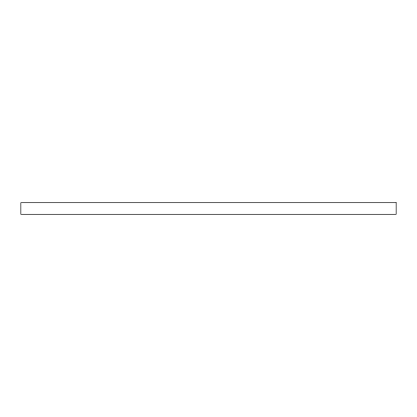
<?xml version="1.0" encoding="UTF-8"?>
<svg xmlns="http://www.w3.org/2000/svg" width="417" height="417" viewBox="0 0 417 417"><rect width="100%" height="100%" fill="white"/><g stroke="black" fill="none" stroke-linecap="round" stroke-linejoin="round"><path stroke-width="0.63" d="M396.15 202.714L20.85 202.714L20.85 214.286L396.15 214.286L396.15 202.714"/></g></svg>
